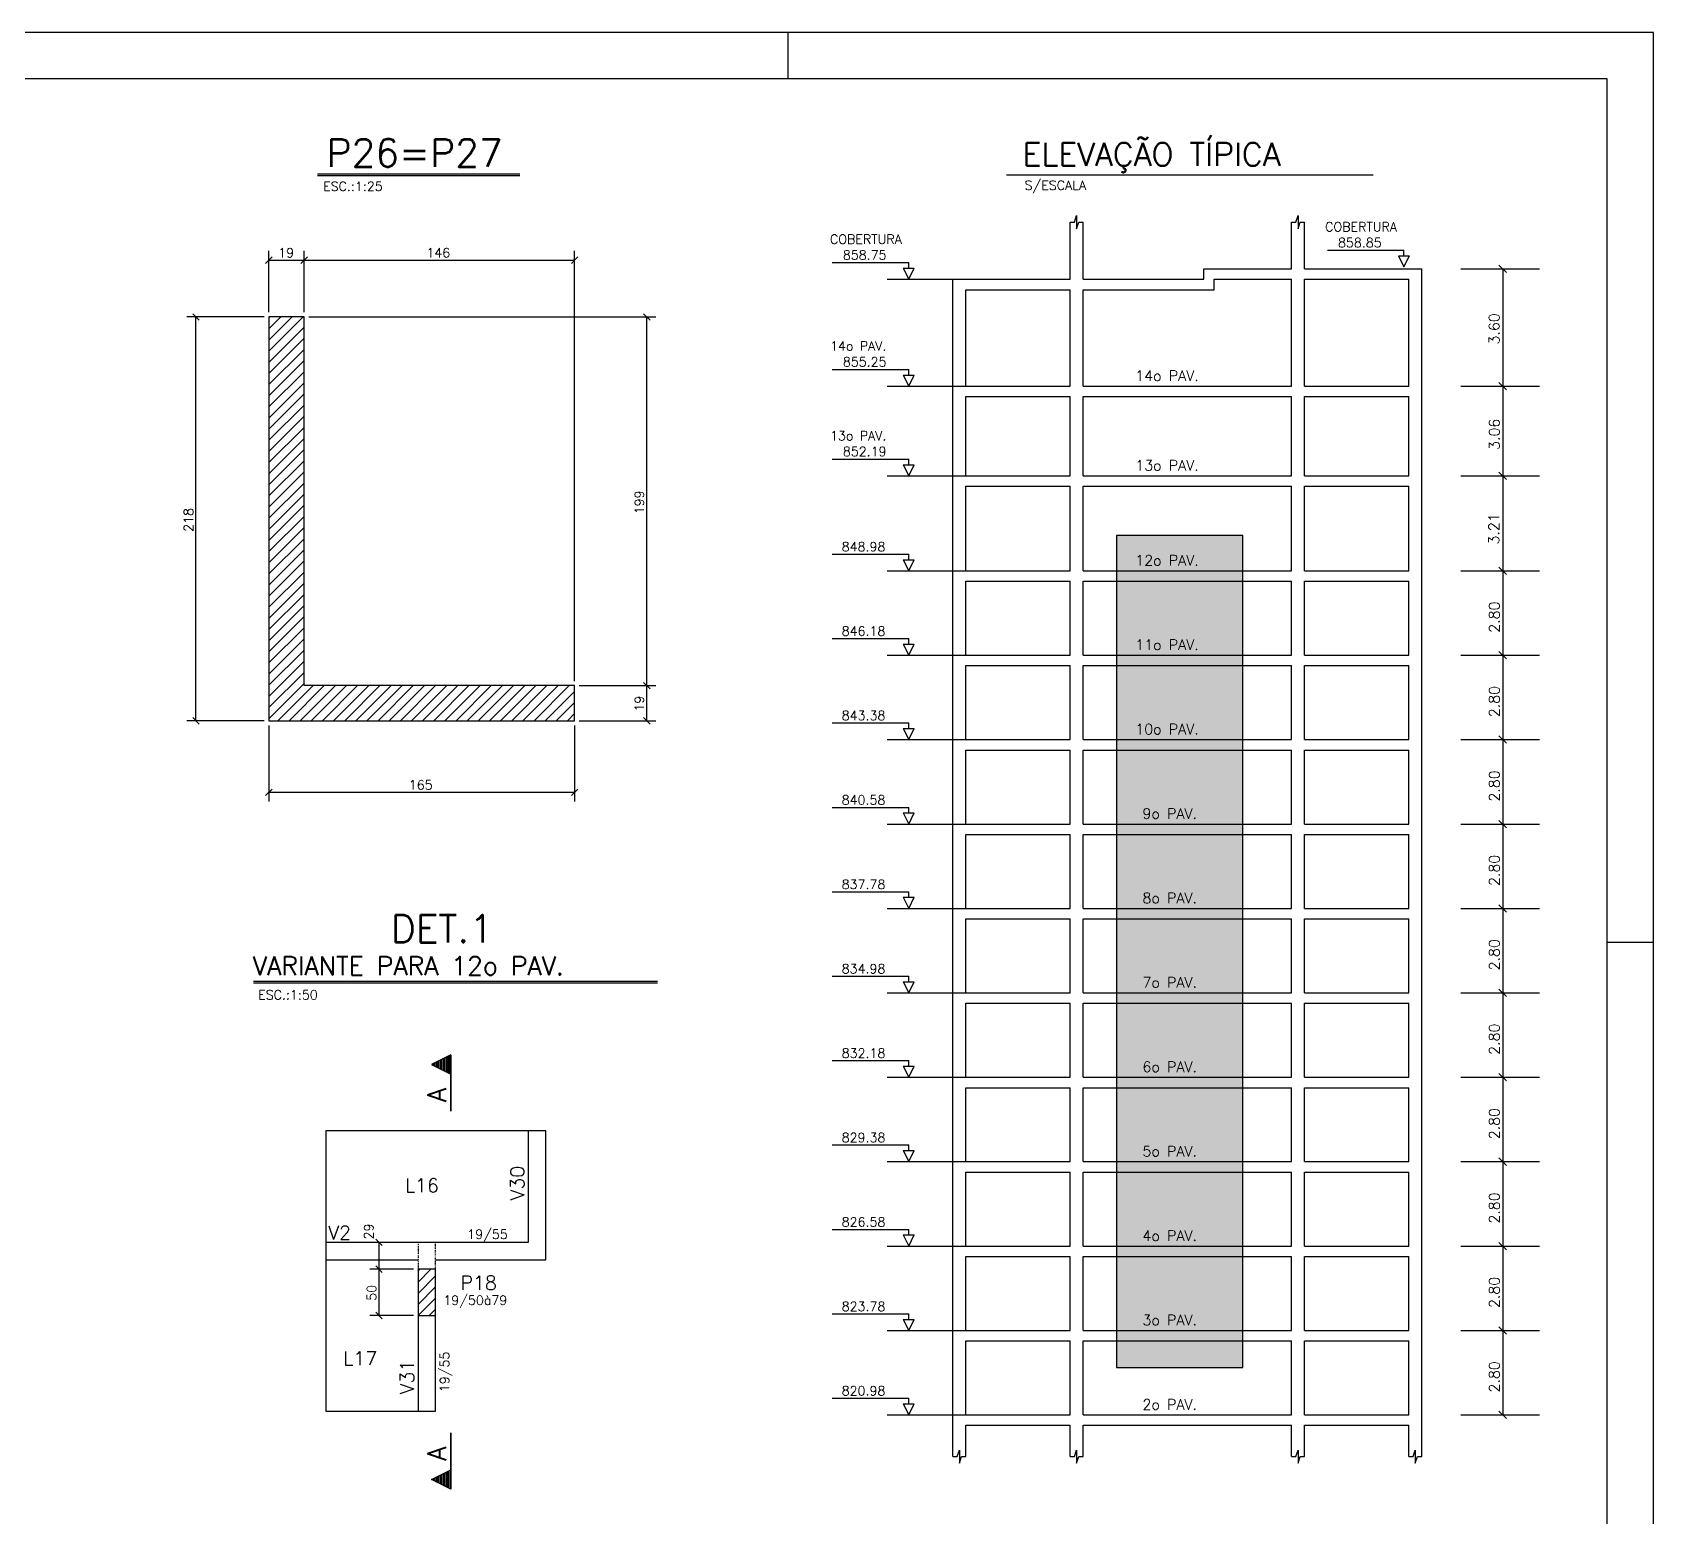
# Model space of a CAD drawing. Extents: x 1005 to 7189, y 1013 to 3983.
# Drawn here: x 5439 to 7189, y 2381 to 3983 of the extents above; entities that cross this region are included whole.
import ezdxf

# ---------------------------------------------------------------- set-up
doc = ezdxf.new("R2010")
doc.units = 0
doc.header["$MEASUREMENT"] = 0
doc.linetypes.add('ESTILO_TQS_0001', pattern=[1, 0.7, -0.3])
doc.linetypes.add('ESTILO_TQS_0004', pattern=[2, 0.5, -0.4, 0.1, -0.4, 0.1, -0.5])
for name, color, linetype in [('1', 1, 'CONTINUOUS'), ('2', 2, 'CONTINUOUS'), ('3', 3, 'CONTINUOUS'), ('4', 4, 'CONTINUOUS'), ('6', 6, 'CONTINUOUS'), ('7', 7, 'CONTINUOUS'), ('9', 9, 'CONTINUOUS')]:
    doc.layers.add(name, color=color, linetype=linetype)
doc.styles.get("Standard").update_dxf_attribs({"font": 'ROMANS.SHX'})

msp = doc.modelspace()

# ---------------------------------------------------------------- linework, layer by layer
at = {"layer": '1', "linetype": 'Continuous'}
for p, q in [((7189.246905, 3000.463782), (7138.994882, 3000.463782)), ((5890.83932, 2879.245832), (5870.09772, 2868.875035)), ((5890.752416, 2879.104783), (5870.292818, 2868.875035)), ((5873.28872, 2870.470532), (5873.28872, 2867.279484)), ((5874.884271, 2871.268286), (5874.884271, 2866.481735)), ((5876.479768, 2872.066035), (5876.479768, 2865.683987)), ((5878.075271, 2872.863783), (5878.075271, 2864.886238)), ((5879.670768, 2873.661532), (5879.670768, 2864.08849)), ((5881.266272, 2874.459286), (5881.266272, 2863.290729)), ((5882.861769, 2875.257035), (5882.861769, 2862.492981)), ((5884.457319, 2876.054784), (5884.457319, 2861.695232)), ((5886.052817, 2876.852586), (5886.052817, 2860.897483)), ((5887.64832, 2877.650334), (5887.64832, 2860.099735)), ((5889.243817, 2878.448083), (5889.243817, 2859.301939)), ((5890.752369, 2879.104783), (5890.752369, 2818.448081)), ((5890.83932, 2818.448081), (5890.83932, 2879.245832)), ((5870.09772, 2868.875035), (5890.752416, 2858.547689)), ((5870.292872, 2868.875035), (5890.752369, 2858.645238)), ((5871.693217, 2869.672783), (5871.693217, 2867.913832)), ((5756.041135, 2797.298724), (5756.041135, 2494.525153)), ((5993.441657, 2797.298724), (5756.041135, 2797.298724)), ((5756.041135, 2494.525153), (5874.441657, 2494.525153)), ((5890.752369, 2410.719267), (5890.752369, 2471.37597)), ((5890.83932, 2471.37597), (5890.83932, 2410.578219)), ((5870.09772, 2420.949016), (5890.752416, 2431.276361)), ((5890.83932, 2410.578219), (5870.09772, 2420.949016)), ((5890.752416, 2410.719267), (5870.292818, 2420.949016)), ((5870.292872, 2420.949016), (5890.752369, 2431.178812)), ((5871.693217, 2420.151267), (5871.693217, 2421.910218)), ((5873.28872, 2419.353518), (5873.28872, 2422.544566)), ((5874.884271, 2418.555764), (5874.884271, 2423.342315)), ((5876.479768, 2417.758015), (5876.479768, 2424.140064)), ((5878.075271, 2416.960267), (5878.075271, 2424.937812)), ((5879.670768, 2416.162518), (5879.670768, 2425.735561)), ((5881.266272, 2415.364764), (5881.266272, 2426.533321)), ((5882.861769, 2414.567015), (5882.861769, 2427.33107)), ((5884.457319, 2413.769267), (5884.457319, 2428.128818)), ((5886.052817, 2412.971464), (5886.052817, 2428.926567)), ((5887.64832, 2412.173716), (5887.64832, 2429.724315)), ((5889.243817, 2411.375967), (5889.243817, 2430.522112))]:
    msp.add_line(p, q, dxfattribs=at)
for points in [[(1005.01258, 1013.090475), (7189.246905, 1013.090475), (7189.246905, 3983.090475), (1005.01258, 3983.090475), (1005.01258, 1013.090475)], [(6559.374488, 3778.261679), (6564.061997, 3778.261679), (6566.405738, 3785.292929), (6566.405738, 3771.23043), (6568.749493, 3778.261679), (6573.436988, 3778.261679)], [(6798.436988, 3778.261679), (6803.124497, 3778.261679), (6805.468238, 3785.292929), (6805.468238, 3771.23043), (6807.811993, 3778.261679), (6812.499488, 3778.261679)], [(6609.403538, 2541.678788), (6745.928189, 2541.678788), (6745.928189, 3440.13172), (6609.403538, 3440.13172), (6609.403538, 2541.678788)], [(6432.811988, 2445.622606), (6437.499497, 2445.622606), (6439.843238, 2452.653856), (6439.843238, 2438.591357), (6442.186993, 2445.622606), (6446.874488, 2445.622606)], [(6559.374488, 2445.622606), (6564.061997, 2445.622606), (6566.405738, 2452.653856), (6566.405738, 2438.591357), (6568.749493, 2445.622606), (6573.436988, 2445.622606)], [(6798.436988, 2445.622606), (6803.124497, 2445.622606), (6805.468238, 2452.653856), (6805.468238, 2438.591357), (6807.811993, 2445.622606), (6812.499488, 2445.622606)], [(6924.999488, 2445.622606), (6929.686997, 2445.622606), (6932.030738, 2452.653856), (6932.030738, 2438.591357), (6934.374493, 2445.622606), (6939.061988, 2445.622606)]]:
    msp.add_lwpolyline(points, dxfattribs=at)
at = {"layer": '2', "linetype": 'Continuous'}
for p, q in [((5690.960477, 3733.676263), (5698.031545, 3740.747331)), ((5728.960477, 3733.676263), (5736.031545, 3740.747331)), ((5728.960477, 3733.676263), (5736.031545, 3740.747331)), ((6020.960477, 3733.676263), (6028.031545, 3740.747331)), ((7022.36759, 3731.776536), (7030.322541, 3723.821585)), ((7022.36759, 3731.776536), (7030.322541, 3723.821585)), ((5619.264627, 3672.38492), (5612.193559, 3679.455988)), ((5694.496011, 3675.920454), (5694.496011, 3675.920454)), ((5694.496011, 3675.920454), (5694.496011, 3675.920454)), ((5732.496011, 3675.920454), (5732.496011, 3675.920454)), ((5732.496011, 3675.920454), (5732.496011, 3675.920454)), ((5732.496011, 3675.920454), (5732.496011, 3675.920454)), ((6105.883748, 3672.38492), (6098.812681, 3679.455988)), ((7022.36759, 3605.214036), (7030.322541, 3597.259085)), ((7022.36759, 3605.214036), (7030.322541, 3597.259085)), ((7022.36759, 3508.392036), (7030.322541, 3500.437085)), ((7022.36759, 3508.392036), (7030.322541, 3500.437085)), ((7022.36759, 3405.876411), (7030.322541, 3397.92146)), ((7022.36759, 3405.876411), (7030.322541, 3397.92146)), ((7022.36759, 3405.876411), (7030.322541, 3397.92146)), ((7022.36759, 3405.876411), (7030.322541, 3397.92146)), ((7022.36759, 3314.751411), (7030.322541, 3306.796459)), ((7022.36759, 3314.751411), (7030.322541, 3306.796459)), ((6024.496011, 3277.920454), (6024.496011, 3277.920454)), ((6024.496011, 3277.920454), (6024.496011, 3277.920454)), ((6024.496011, 3277.920454), (6024.496011, 3277.920454)), ((6105.883748, 3274.38492), (6098.812681, 3281.455988)), ((6105.883748, 3274.38492), (6098.812681, 3281.455988)), ((5619.264627, 3236.38492), (5612.193559, 3243.455988)), ((5694.496011, 3239.920454), (5694.496011, 3239.920454)), ((5694.496011, 3239.920454), (5694.496011, 3239.920454)), ((6024.496011, 3239.920454), (6024.496011, 3239.920454)), ((6024.496011, 3239.920454), (6024.496011, 3239.920454)), ((6105.883748, 3236.38492), (6098.812681, 3243.455988)), ((7022.36759, 3223.62641), (7030.322541, 3215.671459)), ((7022.36759, 3223.62641), (7030.322541, 3215.671459)), ((5690.960477, 3159.224628), (5698.031545, 3166.295696)), ((6020.960477, 3159.224628), (6028.031545, 3166.295696)), ((7022.36759, 3132.50141), (7030.322541, 3124.546459)), ((7022.36759, 3132.50141), (7030.322541, 3124.546459)), ((7022.36759, 3041.37641), (7030.322541, 3033.421459)), ((7022.36759, 3041.37641), (7030.322541, 3033.421459)), ((7022.36759, 2950.25141), (7030.322541, 2942.296458)), ((7022.36759, 2950.25141), (7030.322541, 2942.296458)), ((7022.36759, 2859.126409), (7030.322541, 2851.171458)), ((7022.36759, 2859.126409), (7030.322541, 2851.171458)), ((7022.36759, 2768.001409), (7030.322541, 2760.046458)), ((7022.36759, 2768.001409), (7030.322541, 2760.046458)), ((5816.88352, 2673.340009), (5809.812452, 2680.411077)), ((7022.36759, 2676.876409), (7030.322541, 2668.921457)), ((7022.36759, 2676.876409), (7030.322541, 2668.921457)), ((5816.88352, 2644.340009), (5809.812452, 2651.411077)), ((5816.88352, 2644.340009), (5809.812452, 2651.411077)), ((5864.941657, 2622.875543), (5864.941657, 2622.875543)), ((5816.88352, 2594.340009), (5809.812452, 2601.411077)), ((7022.36759, 2585.751408), (7030.322541, 2577.796457)), ((7022.36759, 2585.751408), (7030.322541, 2577.796457)), ((7022.36759, 2494.626683), (7030.322541, 2486.671732)), ((7022.36759, 2494.626408), (7030.322541, 2486.671457))]:
    msp.add_line(p, q, dxfattribs=at)
at = {"layer": '3', "linetype": 'Continuous'}
for p, q in [((6254.762797, 3983.090475), (6254.762797, 3933.090975)), ((6254.762797, 3983.090475), (6254.762797, 3933.090975)), ((6254.762797, 3983.090475), (6254.762797, 3933.090975)), ((6837.140332, 3747.930753), (6919.714598, 3747.930753)), ((6919.714598, 3741.930753), (6919.714598, 3747.930753)), ((6302.616045, 3734.54906), (6385.19031, 3734.54906)), ((6379.19031, 3728.54906), (6385.19031, 3716.54906)), ((6379.19031, 3728.54906), (6391.19031, 3728.54906)), ((6385.19031, 3728.54906), (6385.19031, 3734.54906)), ((6385.19031, 3716.54906), (6391.19031, 3728.54906)), ((6913.714598, 3741.930753), (6919.714598, 3729.930753)), ((6913.714598, 3741.930753), (6925.714598, 3741.930753)), ((6919.714598, 3729.930753), (6925.714598, 3741.930753)), ((5694.496011, 3638.936598), (5731.479867, 3675.920454)), ((5694.496011, 3650.957413), (5719.459052, 3675.920454)), ((5694.496011, 3662.978228), (5707.438236, 3675.920454)), ((5694.496011, 3674.999044), (5695.417421, 3675.920454)), ((5694.496011, 3626.915782), (5732.496011, 3664.915782)), ((5694.496011, 3614.894967), (5732.496011, 3652.894967)), ((5694.496011, 3602.874152), (5732.496011, 3640.874152)), ((5694.496011, 3590.853337), (5732.496011, 3628.853337)), ((5694.496011, 3578.832521), (5732.496011, 3616.832521)), ((6302.616045, 3619.23656), (6385.19031, 3619.23656)), ((6379.19031, 3613.23656), (6385.19031, 3601.23656)), ((6379.19031, 3613.23656), (6391.19031, 3613.23656)), ((6385.19031, 3613.23656), (6385.19031, 3619.23656)), ((6385.19031, 3601.23656), (6391.19031, 3613.23656)), ((5694.496011, 3566.811706), (5732.496011, 3604.811706)), ((5694.496011, 3554.790891), (5732.496011, 3592.790891)), ((5694.496011, 3542.770076), (5732.496011, 3580.770076)), ((5694.496011, 3530.74926), (5732.496011, 3568.74926)), ((5694.496011, 3518.728445), (5732.496011, 3556.728445)), ((5694.496011, 3506.70763), (5732.496011, 3544.70763)), ((5694.496011, 3494.686814), (5732.496011, 3532.686814)), ((5694.496011, 3482.665999), (5732.496011, 3520.665999)), ((6302.616045, 3522.41456), (6385.19031, 3522.41456)), ((6385.19031, 3516.41456), (6385.19031, 3522.41456)), ((5694.496011, 3470.645184), (5732.496011, 3508.645184)), ((6379.19031, 3516.41456), (6385.19031, 3504.41456)), ((6379.19031, 3516.41456), (6391.19031, 3516.41456)), ((6385.19031, 3504.41456), (6391.19031, 3516.41456)), ((5694.496011, 3458.624369), (5732.496011, 3496.624369)), ((5694.496011, 3446.603553), (5732.496011, 3484.603553)), ((5694.496011, 3434.582738), (5732.496011, 3472.582738)), ((5694.496011, 3422.561923), (5732.496011, 3460.561923)), ((5694.496011, 3410.541107), (5732.496011, 3448.541107)), ((5694.496011, 3398.520292), (5732.496011, 3436.520292)), ((5694.496011, 3386.499477), (5732.496011, 3424.499477)), ((6302.616045, 3419.898935), (6385.19031, 3419.898935)), ((6379.19031, 3413.898935), (6385.19031, 3401.898935)), ((6379.19031, 3413.898935), (6391.19031, 3413.898935)), ((6385.19031, 3413.898935), (6385.19031, 3419.898935)), ((6385.19031, 3401.898935), (6391.19031, 3413.898935)), ((5694.496011, 3374.478662), (5732.496011, 3412.478662)), ((5694.496011, 3362.457846), (5732.496011, 3400.457846)), ((5694.496011, 3350.437031), (5732.496011, 3388.437031)), ((5694.496011, 3338.416216), (5732.496011, 3376.416216)), ((5694.496011, 3326.3954), (5732.496011, 3364.3954)), ((5694.496011, 3314.374585), (5732.496011, 3352.374585)), ((5694.496011, 3302.35377), (5732.496011, 3340.35377)), ((5694.496011, 3290.332955), (5732.496011, 3328.332955)), ((6302.616045, 3328.773935), (6385.19031, 3328.773935)), ((6385.19031, 3322.773935), (6385.19031, 3328.773935)), ((5694.496011, 3278.312139), (5732.496011, 3316.312139)), ((6379.19031, 3322.773935), (6385.19031, 3310.773935)), ((6379.19031, 3322.773935), (6391.19031, 3322.773935)), ((6385.19031, 3310.773935), (6391.19031, 3322.773935)), ((5694.496011, 3266.291324), (5732.496011, 3304.291324)), ((5694.496011, 3254.270509), (5732.496011, 3292.270509)), ((5694.496011, 3242.249694), (5732.496011, 3280.249694)), ((5704.187587, 3239.920454), (5742.187587, 3277.920454)), ((5716.208402, 3239.920454), (5754.208402, 3277.920454)), ((5728.229217, 3239.920454), (5766.229217, 3277.920454)), ((5740.250032, 3239.920454), (5778.250032, 3277.920454)), ((5752.270848, 3239.920454), (5790.270848, 3277.920454)), ((5764.291663, 3239.920454), (5802.291663, 3277.920454)), ((5776.312478, 3239.920454), (5814.312478, 3277.920454)), ((5788.333293, 3239.920454), (5826.333293, 3277.920454)), ((5800.354109, 3239.920454), (5838.354109, 3277.920454)), ((5812.374924, 3239.920454), (5850.374924, 3277.920454)), ((5824.395739, 3239.920454), (5862.395739, 3277.920454)), ((5836.416555, 3239.920454), (5874.416555, 3277.920454)), ((5848.43737, 3239.920454), (5886.43737, 3277.920454)), ((5860.458185, 3239.920454), (5898.458185, 3277.920454)), ((5872.479, 3239.920454), (5910.479, 3277.920454)), ((5884.499816, 3239.920454), (5922.499816, 3277.920454)), ((5896.520631, 3239.920454), (5934.520631, 3277.920454)), ((5908.541446, 3239.920454), (5946.541446, 3277.920454)), ((5920.562262, 3239.920454), (5958.562262, 3277.920454)), ((5932.583077, 3239.920454), (5970.583077, 3277.920454)), ((5944.603892, 3239.920454), (5982.603892, 3277.920454)), ((5956.624707, 3239.920454), (5994.624707, 3277.920454)), ((5968.645523, 3239.920454), (6006.645523, 3277.920454)), ((5980.666338, 3239.920454), (6018.666338, 3277.920454)), ((5992.687153, 3239.920454), (6024.496011, 3271.729312)), ((6004.707969, 3239.920454), (6024.496011, 3259.708496)), ((6016.728784, 3239.920454), (6024.496011, 3247.687681)), ((6302.616045, 3237.648935), (6385.19031, 3237.648935)), ((6385.19031, 3231.648935), (6385.19031, 3237.648935)), ((6379.19031, 3231.648935), (6385.19031, 3219.648935)), ((6379.19031, 3231.648935), (6391.19031, 3231.648935)), ((6385.19031, 3219.648935), (6391.19031, 3231.648935)), ((6302.616045, 3146.523934), (6385.19031, 3146.523934)), ((6379.19031, 3140.523934), (6385.19031, 3128.523934)), ((6379.19031, 3140.523934), (6391.19031, 3140.523934)), ((6385.19031, 3140.523934), (6385.19031, 3146.523934)), ((6385.19031, 3128.523934), (6391.19031, 3140.523934)), ((6302.616045, 3055.398934), (6385.19031, 3055.398934)), ((6379.19031, 3049.398934), (6385.19031, 3037.398934)), ((6379.19031, 3049.398934), (6391.19031, 3049.398934)), ((6385.19031, 3049.398934), (6385.19031, 3055.398934)), ((6385.19031, 3037.398934), (6391.19031, 3049.398934)), ((6302.616045, 2964.273934), (6385.19031, 2964.273934)), ((6379.19031, 2958.273934), (6385.19031, 2946.273934)), ((6379.19031, 2958.273934), (6391.19031, 2958.273934)), ((6385.19031, 2958.273934), (6385.19031, 2964.273934)), ((6385.19031, 2946.273934), (6391.19031, 2958.273934)), ((6302.616045, 2873.148934), (6385.19031, 2873.148934)), ((6385.19031, 2867.148934), (6385.19031, 2873.148934)), ((6379.19031, 2867.148934), (6385.19031, 2855.148934)), ((6379.19031, 2867.148934), (6391.19031, 2867.148934)), ((6385.19031, 2855.148934), (6391.19031, 2867.148934)), ((6302.616045, 2782.023933), (6385.19031, 2782.023933)), ((6379.19031, 2776.023933), (6385.19031, 2764.023933)), ((6379.19031, 2776.023933), (6391.19031, 2776.023933)), ((6385.19031, 2776.023933), (6385.19031, 2782.023933)), ((6385.19031, 2764.023933), (6391.19031, 2776.023933)), ((6302.616045, 2690.898933), (6385.19031, 2690.898933)), ((6379.19031, 2684.898933), (6385.19031, 2672.898933)), ((6379.19031, 2684.898933), (6391.19031, 2684.898933)), ((6385.19031, 2684.898933), (6385.19031, 2690.898933)), ((6385.19031, 2672.898933), (6391.19031, 2684.898933)), ((5855.441657, 2633.863162), (5869.454038, 2647.875543)), ((5855.441657, 2645.883978), (5857.433223, 2647.875543)), ((5855.441657, 2621.842347), (5874.441657, 2640.842347)), ((5855.441657, 2609.821532), (5874.441657, 2628.821532)), ((5855.516484, 2597.875543), (5874.441657, 2616.800717)), ((5867.5373, 2597.875543), (5874.441657, 2604.779901)), ((6302.616045, 2599.773933), (6385.19031, 2599.773933)), ((6379.19031, 2593.773933), (6385.19031, 2581.773933)), ((6379.19031, 2593.773933), (6391.19031, 2593.773933)), ((6385.19031, 2593.773933), (6385.19031, 2599.773933)), ((6385.19031, 2581.773933), (6391.19031, 2593.773933)), ((6302.616045, 2508.649207), (6385.19031, 2508.649207)), ((6379.19031, 2502.649207), (6385.19031, 2490.649207)), ((6379.19031, 2502.649207), (6391.19031, 2502.649207)), ((6385.19031, 2502.649207), (6385.19031, 2508.649207)), ((6385.19031, 2490.649207), (6391.19031, 2502.649207))]:
    msp.add_line(p, q, dxfattribs=at)
at = {"layer": '3', "linetype": 'ESTILO_TQS_0001'}
for p, q in [((6981.345065, 3727.79906), (7066.327038, 3727.79906)), ((6361.892516, 3716.54906), (6446.874488, 3716.54906)), ((6361.892516, 3601.23656), (6446.874488, 3601.23656)), ((6981.345065, 3601.23656), (7066.327038, 3601.23656)), ((6361.892516, 3504.41456), (6446.874488, 3504.41456)), ((6981.345065, 3504.41456), (7066.327038, 3504.41456)), ((6361.892516, 3401.898935), (6446.874488, 3401.898935)), ((6981.345065, 3401.898935), (7066.327038, 3401.898935)), ((6981.345065, 3401.898935), (7066.327038, 3401.898935)), ((6361.892516, 3310.773935), (6446.874488, 3310.773935)), ((6981.345065, 3310.773935), (7066.327038, 3310.773935)), ((6361.892516, 3219.648935), (6446.874488, 3219.648935)), ((6981.345065, 3219.648935), (7066.327038, 3219.648935)), ((6361.892516, 3128.523934), (6446.874488, 3128.523934)), ((6981.345065, 3128.523934), (7066.327038, 3128.523934)), ((6361.892516, 3037.398934), (6446.874488, 3037.398934)), ((6981.345065, 3037.398934), (7066.327038, 3037.398934)), ((6361.892516, 2946.273934), (6446.874488, 2946.273934)), ((6981.345065, 2946.273934), (7066.327038, 2946.273934)), ((6361.892516, 2855.148934), (6446.874488, 2855.148934)), ((6981.345065, 2855.148934), (7066.327038, 2855.148934)), ((6361.892516, 2764.023933), (6446.874488, 2764.023933)), ((6981.345065, 2764.023933), (7066.327038, 2764.023933)), ((6361.892516, 2672.898933), (6446.874488, 2672.898933)), ((6981.345065, 2672.898933), (7066.327038, 2672.898933)), ((6361.892516, 2581.773933), (6446.874488, 2581.773933)), ((6981.345065, 2581.773933), (7066.327038, 2581.773933)), ((6361.892516, 2490.649207), (6446.874488, 2490.649207)), ((6981.345065, 2490.649207), (7066.327038, 2490.649207))]:
    msp.add_line(p, q, dxfattribs=at)
at = {"layer": '3', "linetype": 'Continuous'}
for points in [[(5974.441657, 2797.298724), (5974.441657, 2676.875543)], [(5993.441657, 2657.875543), (5993.441657, 2797.298724)], [(5864.941657, 2676.875543), (5756.041135, 2676.875543)], [(5974.441657, 2676.875543), (5864.941657, 2676.875543)], [(5756.041135, 2657.875543), (5855.441657, 2657.875543)], [(5874.441657, 2657.875543), (5993.441657, 2657.875543)], [(5855.441657, 2597.875543), (5855.441657, 2494.525153)], [(5874.441657, 2494.525153), (5874.441657, 2597.875543)]]:
    msp.add_lwpolyline(points, dxfattribs=at)
at = {"layer": '3', "linetype": 'ESTILO_TQS_0004'}
for points in [[(5855.441657, 2676.875543), (5855.441657, 2647.875543)], [(5874.441657, 2647.875543), (5874.441657, 2676.875543)]]:
    msp.add_lwpolyline(points, dxfattribs=at)
at = {"layer": '6', "linetype": 'Continuous'}
for p, q in [((5747.110002, 3830.500963), (5965.375241, 3830.500963)), ((5747.110002, 3828.702923), (5965.375241, 3828.702923)), ((6490.874604, 3829.528198), (6886.708519, 3829.528198)), ((6559.374488, 3716.54906), (6559.374488, 3778.261679)), ((6559.374488, 3727.79906), (6559.374488, 3778.261679)), ((6573.436988, 3716.54906), (6573.436988, 3778.261679)), ((6798.436988, 3727.79906), (6798.436988, 3778.261679)), ((6812.499488, 3727.79906), (6812.499488, 3778.261679)), ((6812.499488, 3727.79906), (6812.499488, 3778.261679)), ((6703.737858, 3727.79906), (6798.436988, 3727.79906)), ((6703.737858, 3716.54906), (6703.737858, 3727.79906)), ((6812.499488, 3727.79906), (6939.061988, 3727.79906)), ((6939.061988, 3716.54906), (6939.061988, 3727.79906)), ((6432.811988, 3601.23656), (6432.811988, 3716.54906)), ((6432.811988, 3705.29906), (6432.811988, 3716.54906)), ((6432.811988, 3716.54906), (6559.374488, 3716.54906)), ((6432.811988, 3705.29906), (6432.811988, 3716.54906)), ((6432.811988, 3705.29906), (6432.811988, 3716.54906)), ((6573.436988, 3716.54906), (6703.737858, 3716.54906)), ((6714.987858, 3705.29906), (6714.987858, 3716.54906)), ((6714.987858, 3716.54906), (6798.436988, 3716.54906)), ((6798.436988, 3601.23656), (6798.436988, 3716.54906)), ((6812.499488, 3716.54906), (6924.999488, 3716.54906)), ((6812.499488, 3601.23656), (6812.499488, 3716.54906)), ((6812.499488, 3601.23656), (6812.499488, 3716.54906)), ((6924.999488, 3601.23656), (6924.999488, 3716.54906)), ((6939.061988, 3601.23656), (6939.061988, 3716.54906)), ((6446.874488, 3601.23656), (6446.874488, 3705.29906)), ((6446.874488, 3705.29906), (6559.374488, 3705.29906)), ((6559.374488, 3601.23656), (6559.374488, 3705.29906)), ((6559.374488, 3601.23656), (6559.374488, 3705.29906)), ((6573.436988, 3601.23656), (6573.436988, 3705.29906)), ((6573.436988, 3705.29906), (6714.987858, 3705.29906)), ((6432.811988, 3589.98656), (6432.811988, 3601.23656)), ((6432.811988, 3589.98656), (6432.811988, 3601.23656)), ((6432.811988, 3504.41456), (6432.811988, 3589.98656)), ((6446.874488, 3601.23656), (6559.374488, 3601.23656)), ((6446.874488, 3589.98656), (6559.374488, 3589.98656)), ((6446.874488, 3504.41456), (6446.874488, 3589.98656)), ((6559.374488, 3504.41456), (6559.374488, 3589.98656)), ((6559.374488, 3504.41456), (6559.374488, 3589.98656)), ((6573.436988, 3601.23656), (6798.436988, 3601.23656)), ((6573.436988, 3589.98656), (6798.436988, 3589.98656)), ((6573.436988, 3504.41456), (6573.436988, 3589.98656)), ((6798.436988, 3504.41456), (6798.436988, 3589.98656)), ((6812.499488, 3601.23656), (6924.999488, 3601.23656)), ((6812.499488, 3589.98656), (6924.999488, 3589.98656)), ((6812.499488, 3504.41456), (6812.499488, 3589.98656)), ((6812.499488, 3504.41456), (6812.499488, 3589.98656)), ((6924.999488, 3504.41456), (6924.999488, 3589.98656)), ((6939.061988, 3589.98656), (6939.061988, 3601.23656)), ((6939.061988, 3504.41456), (6939.061988, 3589.98656)), ((6432.811988, 3493.16456), (6432.811988, 3504.41456)), ((6446.874488, 3504.41456), (6559.374488, 3504.41456)), ((6573.436988, 3504.41456), (6798.436988, 3504.41456)), ((6812.499488, 3504.41456), (6924.999488, 3504.41456)), ((6939.061988, 3493.16456), (6939.061988, 3504.41456)), ((6432.811988, 3401.898935), (6432.811988, 3493.16456)), ((6446.874488, 3493.16456), (6559.374488, 3493.16456)), ((6446.874488, 3401.898935), (6446.874488, 3493.16456)), ((6559.374488, 3401.898935), (6559.374488, 3493.16456)), ((6559.374488, 3401.898935), (6559.374488, 3493.16456)), ((6573.436988, 3493.16456), (6798.436988, 3493.16456)), ((6573.436988, 3401.898935), (6573.436988, 3493.16456)), ((6798.436988, 3401.898935), (6798.436988, 3493.16456)), ((6812.499488, 3493.16456), (6924.999488, 3493.16456)), ((6812.499488, 3401.898935), (6812.499488, 3493.16456)), ((6812.499488, 3401.898935), (6812.499488, 3493.16456)), ((6924.999488, 3401.898935), (6924.999488, 3493.16456)), ((6939.061988, 3401.898935), (6939.061988, 3493.16456)), ((6432.811988, 3390.648935), (6432.811988, 3401.898935)), ((6446.874488, 3401.898935), (6559.374488, 3401.898935)), ((6573.436988, 3401.898935), (6798.436988, 3401.898935)), ((6812.499488, 3401.898935), (6924.999488, 3401.898935)), ((6939.061988, 3390.648935), (6939.061988, 3401.898935)), ((6432.811988, 3310.773935), (6432.811988, 3390.648935)), ((6446.874488, 3390.648935), (6559.374488, 3390.648935)), ((6446.874488, 3310.773935), (6446.874488, 3390.648935)), ((6559.374488, 3310.773935), (6559.374488, 3390.648935)), ((6559.374488, 3310.773935), (6559.374488, 3390.648935)), ((6573.436988, 3390.648935), (6798.436988, 3390.648935)), ((6573.436988, 3310.773935), (6573.436988, 3390.648935)), ((6798.436988, 3310.773935), (6798.436988, 3390.648935)), ((6812.499488, 3390.648935), (6924.999488, 3390.648935)), ((6812.499488, 3310.773935), (6812.499488, 3390.648935)), ((6812.499488, 3310.773935), (6812.499488, 3390.648935)), ((6924.999488, 3310.773935), (6924.999488, 3390.648935)), ((6939.061988, 3310.773935), (6939.061988, 3390.648935)), ((6432.811988, 3299.523935), (6432.811988, 3310.773935)), ((6432.811988, 3299.523935), (6432.811988, 3310.773935)), ((6446.874488, 3310.773935), (6559.374488, 3310.773935)), ((6573.436988, 3310.773935), (6798.436988, 3310.773935)), ((6812.499488, 3310.773935), (6924.999488, 3310.773935)), ((6939.061988, 3299.523935), (6939.061988, 3310.773935)), ((6432.811988, 3219.648935), (6432.811988, 3299.523935)), ((6446.874488, 3299.523935), (6559.374488, 3299.523935)), ((6446.874488, 3219.648935), (6446.874488, 3299.523935)), ((6559.374488, 3219.648935), (6559.374488, 3299.523935)), ((6559.374488, 3219.648935), (6559.374488, 3299.523935)), ((6573.436988, 3299.523935), (6798.436988, 3299.523935)), ((6573.436988, 3219.648935), (6573.436988, 3299.523935)), ((6798.436988, 3219.648935), (6798.436988, 3299.523935)), ((6812.499488, 3299.523935), (6924.999488, 3299.523935)), ((6812.499488, 3219.648935), (6812.499488, 3299.523935)), ((6812.499488, 3219.648935), (6812.499488, 3299.523935)), ((6924.999488, 3219.648935), (6924.999488, 3299.523935)), ((6939.061988, 3219.648935), (6939.061988, 3299.523935)), ((6432.811988, 3208.398935), (6432.811988, 3219.648935)), ((6432.811988, 3208.398935), (6432.811988, 3219.648935)), ((6432.811988, 3128.523934), (6432.811988, 3208.398935)), ((6446.874488, 3219.648935), (6559.374488, 3219.648935)), ((6446.874488, 3208.398935), (6559.374488, 3208.398935)), ((6446.874488, 3128.523934), (6446.874488, 3208.398935)), ((6559.374488, 3128.523934), (6559.374488, 3208.398935)), ((6559.374488, 3128.523934), (6559.374488, 3208.398935)), ((6573.436988, 3219.648935), (6798.436988, 3219.648935)), ((6573.436988, 3208.398935), (6798.436988, 3208.398935)), ((6573.436988, 3128.523934), (6573.436988, 3208.398935)), ((6798.436988, 3128.523934), (6798.436988, 3208.398935)), ((6812.499488, 3219.648935), (6924.999488, 3219.648935)), ((6812.499488, 3208.398935), (6924.999488, 3208.398935)), ((6812.499488, 3128.523934), (6812.499488, 3208.398935)), ((6812.499488, 3128.523934), (6812.499488, 3208.398935)), ((6924.999488, 3128.523934), (6924.999488, 3208.398935)), ((6939.061988, 3208.398935), (6939.061988, 3219.648935)), ((6939.061988, 3128.523934), (6939.061988, 3208.398935)), ((6432.811988, 3117.273934), (6432.811988, 3128.523934)), ((6432.811988, 3117.273934), (6432.811988, 3128.523934)), ((6432.811988, 3037.398934), (6432.811988, 3117.273934)), ((6446.874488, 3128.523934), (6559.374488, 3128.523934)), ((6446.874488, 3117.273934), (6559.374488, 3117.273934)), ((6446.874488, 3037.398934), (6446.874488, 3117.273934)), ((6559.374488, 3037.398934), (6559.374488, 3117.273934)), ((6559.374488, 3037.398934), (6559.374488, 3117.273934)), ((6573.436988, 3128.523934), (6798.436988, 3128.523934)), ((6573.436988, 3117.273934), (6798.436988, 3117.273934)), ((6573.436988, 3037.398934), (6573.436988, 3117.273934)), ((6798.436988, 3037.398934), (6798.436988, 3117.273934)), ((6812.499488, 3128.523934), (6924.999488, 3128.523934)), ((6812.499488, 3117.273934), (6924.999488, 3117.273934)), ((6812.499488, 3037.398934), (6812.499488, 3117.273934)), ((6812.499488, 3037.398934), (6812.499488, 3117.273934)), ((6924.999488, 3037.398934), (6924.999488, 3117.273934)), ((6939.061988, 3117.273934), (6939.061988, 3128.523934)), ((6939.061988, 3037.398934), (6939.061988, 3117.273934)), ((6432.811988, 3026.148934), (6432.811988, 3037.398934)), ((6432.811988, 3026.148934), (6432.811988, 3037.398934)), ((6446.874488, 3037.398934), (6559.374488, 3037.398934)), ((6573.436988, 3037.398934), (6798.436988, 3037.398934)), ((6812.499488, 3037.398934), (6924.999488, 3037.398934)), ((6939.061988, 3026.148934), (6939.061988, 3037.398934)), ((6432.811988, 2946.273934), (6432.811988, 3026.148934)), ((6446.874488, 3026.148934), (6559.374488, 3026.148934)), ((6446.874488, 2946.273934), (6446.874488, 3026.148934)), ((6559.374488, 2946.273934), (6559.374488, 3026.148934)), ((6559.374488, 2946.273934), (6559.374488, 3026.148934)), ((6573.436988, 3026.148934), (6798.436988, 3026.148934)), ((6573.436988, 2946.273934), (6573.436988, 3026.148934)), ((6798.436988, 2946.273934), (6798.436988, 3026.148934)), ((6812.499488, 3026.148934), (6924.999488, 3026.148934)), ((6812.499488, 2946.273934), (6812.499488, 3026.148934)), ((6812.499488, 2946.273934), (6812.499488, 3026.148934)), ((6924.999488, 2946.273934), (6924.999488, 3026.148934)), ((6939.061988, 2946.273934), (6939.061988, 3026.148934)), ((5678.00963, 2958.83316), (6113.808433, 2958.83316)), ((5678.00963, 2957.03512), (6113.808433, 2957.03512)), ((6432.811988, 2935.023934), (6432.811988, 2946.273934)), ((6432.811988, 2935.023934), (6432.811988, 2946.273934)), ((6446.874488, 2946.273934), (6559.374488, 2946.273934)), ((6573.436988, 2946.273934), (6798.436988, 2946.273934)), ((6812.499488, 2946.273934), (6924.999488, 2946.273934)), ((6939.061988, 2935.023934), (6939.061988, 2946.273934)), ((6432.811988, 2855.148934), (6432.811988, 2935.023934)), ((6446.874488, 2935.023934), (6559.374488, 2935.023934)), ((6446.874488, 2855.148934), (6446.874488, 2935.023934)), ((6559.374488, 2855.148934), (6559.374488, 2935.023934)), ((6559.374488, 2855.148934), (6559.374488, 2935.023934)), ((6573.436988, 2935.023934), (6798.436988, 2935.023934)), ((6573.436988, 2855.148934), (6573.436988, 2935.023934)), ((6798.436988, 2855.148934), (6798.436988, 2935.023934)), ((6812.499488, 2935.023934), (6924.999488, 2935.023934)), ((6812.499488, 2855.148934), (6812.499488, 2935.023934)), ((6812.499488, 2855.148934), (6812.499488, 2935.023934)), ((6924.999488, 2855.148934), (6924.999488, 2935.023934)), ((6939.061988, 2855.148934), (6939.061988, 2935.023934)), ((6432.811988, 2843.898934), (6432.811988, 2855.148934)), ((6432.811988, 2843.898934), (6432.811988, 2855.148934)), ((6446.874488, 2855.148934), (6559.374488, 2855.148934)), ((6573.436988, 2855.148934), (6798.436988, 2855.148934)), ((6812.499488, 2855.148934), (6924.999488, 2855.148934)), ((6939.061988, 2843.898934), (6939.061988, 2855.148934)), ((6432.811988, 2764.023933), (6432.811988, 2843.898934)), ((6446.874488, 2843.898934), (6559.374488, 2843.898934)), ((6446.874488, 2764.023933), (6446.874488, 2843.898934)), ((6559.374488, 2764.023933), (6559.374488, 2843.898934)), ((6559.374488, 2764.023933), (6559.374488, 2843.898934)), ((6573.436988, 2843.898934), (6798.436988, 2843.898934)), ((6573.436988, 2764.023933), (6573.436988, 2843.898934)), ((6798.436988, 2764.023933), (6798.436988, 2843.898934)), ((6812.499488, 2843.898934), (6924.999488, 2843.898934)), ((6812.499488, 2764.023933), (6812.499488, 2843.898934)), ((6812.499488, 2764.023933), (6812.499488, 2843.898934)), ((6924.999488, 2764.023933), (6924.999488, 2843.898934)), ((6939.061988, 2764.023933), (6939.061988, 2843.898934)), ((6432.811988, 2752.773933), (6432.811988, 2764.023933)), ((6432.811988, 2752.773933), (6432.811988, 2764.023933)), ((6432.811988, 2672.898933), (6432.811988, 2752.773933)), ((6446.874488, 2764.023933), (6559.374488, 2764.023933)), ((6446.874488, 2752.773933), (6559.374488, 2752.773933)), ((6446.874488, 2672.898933), (6446.874488, 2752.773933)), ((6559.374488, 2672.898933), (6559.374488, 2752.773933)), ((6559.374488, 2672.898933), (6559.374488, 2752.773933)), ((6573.436988, 2764.023933), (6798.436988, 2764.023933)), ((6573.436988, 2752.773933), (6798.436988, 2752.773933)), ((6573.436988, 2672.898933), (6573.436988, 2752.773933)), ((6798.436988, 2672.898933), (6798.436988, 2752.773933)), ((6812.499488, 2764.023933), (6924.999488, 2764.023933)), ((6812.499488, 2752.773933), (6924.999488, 2752.773933)), ((6812.499488, 2672.898933), (6812.499488, 2752.773933)), ((6812.499488, 2672.898933), (6812.499488, 2752.773933)), ((6924.999488, 2672.898933), (6924.999488, 2752.773933)), ((6939.061988, 2752.773933), (6939.061988, 2764.023933)), ((6939.061988, 2672.898933), (6939.061988, 2752.773933)), ((6432.811988, 2661.648933), (6432.811988, 2672.898933)), ((6432.811988, 2661.648933), (6432.811988, 2672.898933)), ((6432.811988, 2581.773933), (6432.811988, 2661.648933)), ((6446.874488, 2672.898933), (6559.374488, 2672.898933)), ((6446.874488, 2661.648933), (6559.374488, 2661.648933)), ((6446.874488, 2581.773933), (6446.874488, 2661.648933)), ((6559.374488, 2581.773933), (6559.374488, 2661.648933)), ((6559.374488, 2581.773933), (6559.374488, 2661.648933)), ((6573.436988, 2672.898933), (6798.436988, 2672.898933)), ((6573.436988, 2661.648933), (6798.436988, 2661.648933)), ((6573.436988, 2581.773933), (6573.436988, 2661.648933)), ((6798.436988, 2581.773933), (6798.436988, 2661.648933)), ((6812.499488, 2672.898933), (6924.999488, 2672.898933)), ((6812.499488, 2661.648933), (6924.999488, 2661.648933)), ((6812.499488, 2581.773933), (6812.499488, 2661.648933)), ((6812.499488, 2581.773933), (6812.499488, 2661.648933)), ((6924.999488, 2581.773933), (6924.999488, 2661.648933)), ((6939.061988, 2661.648933), (6939.061988, 2672.898933)), ((6939.061988, 2581.773933), (6939.061988, 2661.648933)), ((6432.811988, 2570.523933), (6432.811988, 2581.773933)), ((6432.811988, 2570.523933), (6432.811988, 2581.773933)), ((6446.874488, 2581.773933), (6559.374488, 2581.773933)), ((6573.436988, 2581.773933), (6798.436988, 2581.773933)), ((6812.499488, 2581.773933), (6924.999488, 2581.773933)), ((6939.061988, 2570.523933), (6939.061988, 2581.773933)), ((6432.811988, 2490.648933), (6432.811988, 2570.523933)), ((6446.874488, 2570.523933), (6559.374488, 2570.523933)), ((6446.874488, 2490.648933), (6446.874488, 2570.523933)), ((6559.374488, 2490.648933), (6559.374488, 2570.523933)), ((6559.374488, 2490.648933), (6559.374488, 2570.523933)), ((6573.436988, 2570.523933), (6798.436988, 2570.523933)), ((6573.436988, 2490.648933), (6573.436988, 2570.523933)), ((6798.436988, 2490.648933), (6798.436988, 2570.523933)), ((6812.499488, 2570.523933), (6924.999488, 2570.523933)), ((6812.499488, 2490.648933), (6812.499488, 2570.523933)), ((6812.499488, 2490.648933), (6812.499488, 2570.523933)), ((6924.999488, 2490.648933), (6924.999488, 2570.523933)), ((6939.061988, 2490.648933), (6939.061988, 2570.523933)), ((6432.811988, 2479.399207), (6432.811988, 2490.649207)), ((6432.811988, 2479.399207), (6432.811988, 2490.649207)), ((6432.811988, 2479.399207), (6432.811988, 2490.649207)), ((6446.874488, 2490.649207), (6559.374488, 2490.649207)), ((6573.436988, 2490.649207), (6798.436988, 2490.649207)), ((6812.499488, 2490.649207), (6924.999488, 2490.649207)), ((6939.061988, 2479.399207), (6939.061988, 2490.649207)), ((6432.811988, 2445.622606), (6432.811988, 2479.399207)), ((6446.874488, 2479.399207), (6559.374488, 2479.399207)), ((6446.874488, 2445.622606), (6446.874488, 2479.399207)), ((6559.374488, 2445.622606), (6559.374488, 2479.399207)), ((6573.436988, 2479.399207), (6798.436988, 2479.399207)), ((6573.436988, 2445.622606), (6573.436988, 2479.399207)), ((6798.436988, 2445.622606), (6798.436988, 2479.399207)), ((6812.499488, 2479.399207), (6924.999488, 2479.399207)), ((6812.499488, 2445.622606), (6812.499488, 2479.399207)), ((6924.999488, 2445.622606), (6924.999488, 2479.399207)), ((6939.061988, 2445.622606), (6939.061988, 2479.399207))]:
    msp.add_line(p, q, dxfattribs=at)
msp.add_lwpolyline([(1155.015047, 1063.09205), (7139.251311, 1063.09205), (7139.251311, 3933.090975), (1155.015047, 3933.090975), (1155.015047, 1063.09205)], dxfattribs=at)
at = {"layer": '7', "linetype": 'Continuous'}
for points in [[(5694.496011, 3239.920454), (6024.496011, 3239.920454), (6024.496011, 3277.920454), (5732.496011, 3277.920454), (5732.496011, 3675.920454), (5694.496011, 3675.920454), (5694.496011, 3239.920454)], [(5855.441657, 2597.875543), (5874.441657, 2597.875543), (5874.441657, 2647.875543), (5855.441657, 2647.875543), (5855.441657, 2597.875543)]]:
    msp.add_lwpolyline(points, dxfattribs=at)
at = {"layer": '9', "linetype": 'Continuous'}
for p, q in [((5694.496011, 3680.920454), (5694.496011, 3747.211797)), ((5732.496011, 3680.920454), (5732.496011, 3747.211797)), ((5732.496011, 3680.920454), (5732.496011, 3747.211797)), ((6024.496011, 3282.920454), (6024.496011, 3747.211797)), ((5694.496011, 3737.211797), (5732.496011, 3737.211797)), ((5732.496011, 3737.211797), (6024.496011, 3737.211797)), ((7026.345065, 3727.79906), (7026.345065, 3601.23656)), ((5689.496011, 3675.920454), (5605.729093, 3675.920454)), ((5615.729093, 3239.920454), (5615.729093, 3675.920454)), ((5737.496011, 3675.920454), (6112.348215, 3675.920454)), ((6102.348215, 3277.920454), (6102.348215, 3675.920454)), ((7026.345065, 3601.23656), (7026.345065, 3504.41456)), ((7026.345065, 3504.41456), (7026.345065, 3401.898935)), ((7026.345065, 3401.898935), (7026.345065, 3310.773935)), ((7026.345065, 3310.773935), (7026.345065, 3219.648935)), ((6029.496011, 3277.920454), (6112.348215, 3277.920454)), ((6029.496011, 3277.920454), (6112.348215, 3277.920454)), ((6102.348215, 3239.920454), (6102.348215, 3277.920454)), ((5689.496011, 3239.920454), (5605.729093, 3239.920454)), ((6029.496011, 3239.920454), (6112.348215, 3239.920454)), ((5694.496011, 3234.920454), (5694.496011, 3152.760162)), ((6024.496011, 3234.920454), (6024.496011, 3152.760162)), ((7026.345065, 3219.648935), (7026.345065, 3128.523934)), ((5694.496011, 3162.760162), (6024.496011, 3162.760162)), ((7026.345065, 3128.523934), (7026.345065, 3037.398934)), ((7026.345065, 3037.398934), (7026.345065, 2946.273934)), ((7026.345065, 2946.273934), (7026.345065, 2855.148934)), ((7026.345065, 2855.148934), (7026.345065, 2764.023933)), ((7026.345065, 2764.023933), (7026.345065, 2672.898933)), ((5815.174119, 2676.875543), (5803.347986, 2676.875543)), ((5813.347986, 2647.875543), (5813.347986, 2676.875543)), ((7026.345065, 2672.898933), (7026.345065, 2581.773933)), ((5850.441657, 2647.875543), (5803.347986, 2647.875543)), ((5813.347986, 2597.875543), (5813.347986, 2647.875543)), ((5850.441657, 2597.875543), (5803.347986, 2597.875543)), ((7026.345065, 2581.773933), (7026.345065, 2490.648933))]:
    msp.add_line(p, q, dxfattribs=at)
msp.add_lwpolyline([(6609.403538, 2541.678788), (6745.928189, 2541.678788), (6745.928189, 3440.13172), (6609.403538, 3440.13172), (6609.403538, 2541.678788)], dxfattribs=at)
for points in [[(6609.403538, 2541.678788), (6745.928189, 2541.678788), (6745.928189, 3440.13172)], [(6609.403538, 2541.678788), (6745.928189, 3440.13172), (6609.403538, 3440.13172)], [(6609.403538, 2541.678788), (6609.403538, 3440.13172), (6609.403538, 2541.678788)]]:
    msp.add_solid(points, dxfattribs=at)

# ---------------------------------------------------------------- texts
at = {"layer": '1', "linetype": 'Continuous'}
for p in [(5885.83932, 2828.448081), (5885.83932, 2441.37597)]:
    msp.add_text('A', height=20, rotation=90, dxfattribs=at).set_placement(p)
at = {"layer": '2', "linetype": 'Continuous'}
for s, height, p in [('ESC.:1:25', 10, (5753.04864, 3811.919704)), ('S/ESCALA', 10, (6510.252864, 3813.052246)), ('19', 10, (5704.496011, 3740.211797)), ('146', 10, (5864.496011, 3740.211797)), ('14o PAV.  ', 11.25, (6629.783821, 3606.86156)), ('13o PAV.  ', 11.25, (6629.783821, 3510.03956)), ('12o PAV.  ', 11.25, (6629.783821, 3407.523935)), ('11o PAV.  ', 11.25, (6629.783821, 3316.398935)), ('10o PAV.  ', 11.25, (6629.783821, 3225.273935)), ('165', 10, (5845.496011, 3165.760162)), (' 9o PAV.  ', 11.25, (6629.783821, 3134.148934)), (' 8o PAV.  ', 11.25, (6629.783821, 3043.023934)), (' 7o PAV.  ', 11.25, (6629.783821, 2951.898934)), ('ESC.:1:50', 10, (5682.910122, 2939.104055)), (' 6o PAV.  ', 11.25, (6629.783821, 2860.773934)), (' 5o PAV.  ', 11.25, (6629.783821, 2769.648933)), (' 4o PAV.  ', 11.25, (6629.783821, 2678.523933)), (' 3o PAV.  ', 11.25, (6629.783821, 2587.398933)), (' 2o PAV.  ', 11.25, (6629.783821, 2496.273933))]:
    msp.add_text(s, height=height, dxfattribs=at).set_placement(p)
for s, height, p in [('3.60', 11.25, (7022.763692, 3646.166313)), ('3.06', 11.25, (7022.970065, 3532.359909)), ('199', 10, (6099.348215, 3462.920454)), ('218', 10, (5612.729093, 3443.920454)), ('3.21', 11.25, (7022.46141, 3430.23173)), ('2.80', 11.25, (7022.970065, 3334.958961)), ('2.80', 11.25, (7022.970065, 3243.834235)), ('19', 10, (6099.348215, 3249.920454)), ('2.80', 11.25, (7022.970065, 3152.70951)), ('2.80', 11.25, (7022.970065, 3061.584785)), ('2.80', 11.25, (7022.970065, 2970.460059)), ('2.80', 11.25, (7022.970065, 2879.335334)), ('2.80', 11.25, (7022.970065, 2788.210609)), ('2.80', 11.25, (7022.970065, 2697.085883)), ('29', 10, (5807.245199, 2680.059517)), ('50', 10, (5810.347986, 2613.875543)), ('2.80', 11.25, (7022.970065, 2605.961158)), ('2.80', 11.25, (7022.970065, 2514.836433))]:
    msp.add_text(s, height=height, rotation=90, dxfattribs=at).set_placement(p)
at = {"layer": '3', "linetype": 'Continuous'}
for s, p in [('COBERTURA', (6300.168423, 3754.863671)), ('COBERTURA', (6834.69271, 3768.245364)), ('858.75', (6314.057781, 3737.796018)), ('858.85', (6848.582069, 3751.177711)), ('14o PAV.', (6300.168423, 3639.551171)), ('855.25', (6314.057781, 3622.483518)), ('13o PAV.', (6300.168423, 3542.729171)), ('852.19', (6314.057781, 3525.661518)), ('848.98', (6312.812321, 3422.909594)), ('846.18', (6312.812321, 3331.784594)), ('843.38', (6312.812321, 3240.659594)), ('840.58', (6312.812321, 3149.534593)), ('837.78', (6312.812321, 3058.409593)), ('834.98', (6312.812321, 2967.284593)), ('832.18', (6312.812321, 2876.159593)), ('829.38', (6312.812321, 2785.034592)), ('826.58', (6312.812321, 2693.909592)), ('19/55', (5908.633754, 2680.625543)), ('19/50à79', (5882.8153, 2609.438268)), ('823.78', (6312.812321, 2602.784592)), ('820.98', (6312.812321, 2511.659867))]:
    msp.add_text(s, height=10, dxfattribs=at).set_placement(p)
msp.add_text('19/55', height=10, rotation=90, dxfattribs=at).set_placement((5889.102502, 2515.162379))
at = {"layer": '4', "linetype": 'Continuous'}
for s, p in [('V30', (5970.210712, 2722.251972)), ('V31', (5851.112631, 2512.997165))]:
    msp.add_text(s, height=15, rotation=90, dxfattribs=at).set_placement(p)
for s, p in [('L16', (5841.356946, 2730.92849)), ('V2', (5758.608411, 2679.87434)), ('P18', (5901.29269, 2625.639515)), ('L17', (5774.759244, 2544.229477))]:
    msp.add_text(s, height=15, dxfattribs=at).set_placement(p)
at = {"layer": '6', "linetype": 'Continuous'}
for s, height, p in [('P26=P27', 30, (5756.624549, 3838.025052)), ('ELEVAÇÃO TÍPICA', 25, (6508.165874, 3838.983367)), ('DET.1', 30, (5826.012585, 3000.579613)), ('VARIANTE PARA 12o PAV.', 20, (5676.970156, 2965.505928))]:
    msp.add_text(s, height=height, dxfattribs=at).set_placement(p)

doc.saveas('drawing.dxf')
